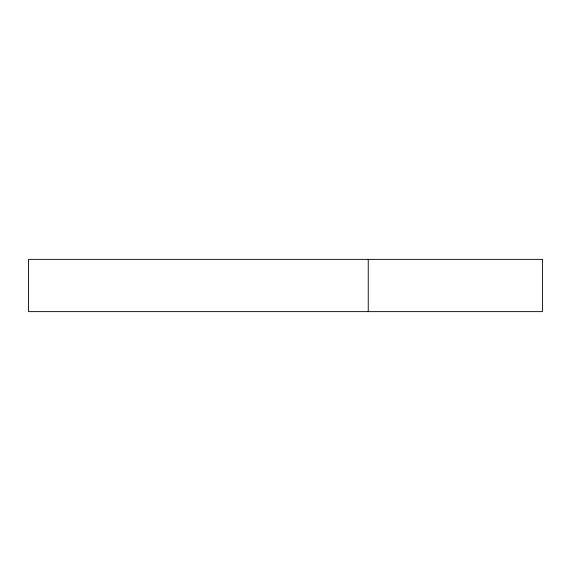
<?xml version="1.0" encoding="UTF-8"?>
<svg xmlns="http://www.w3.org/2000/svg" width="571" height="571" viewBox="0 0 571 571"><rect width="100%" height="100%" fill="white"/><g stroke="black" fill="none" stroke-linecap="round" stroke-linejoin="round"><path stroke-width="0.86" d="M368.245 259.37L368.245 311.63M542.45 259.37L28.55 259.37L28.55 311.63L542.45 311.63L542.45 259.37"/></g></svg>
